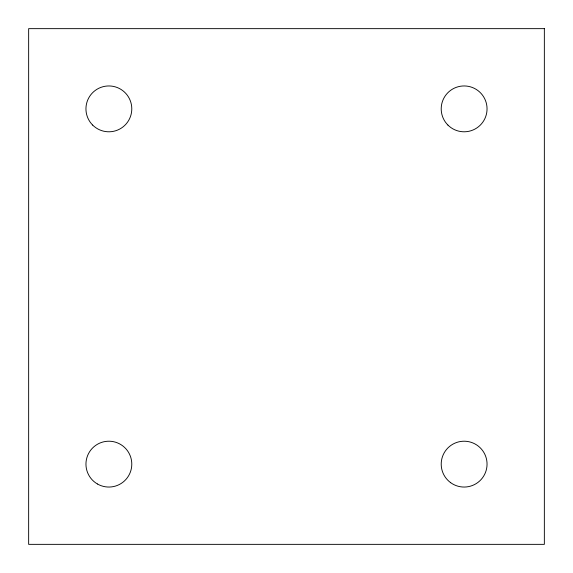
<?xml version="1.0" encoding="UTF-8"?>
<svg xmlns="http://www.w3.org/2000/svg" width="573" height="573" viewBox="0 0 573 573"><rect width="100%" height="100%" fill="white"/><g stroke="black" fill="none" stroke-linecap="round" stroke-linejoin="round"><path stroke-width="0.86" d="M544.35 28.65L28.65 28.65L28.65 544.35L544.35 544.35L544.35 28.65M97.41 483.977A22.92 22.92 0 0 0 131.79 464.13A22.92 22.92 0 0 0 97.41 444.283A22.92 22.92 0 0 0 97.41 483.977M92.661 125.079A22.92 22.92 0 0 0 131.009 114.801A22.92 22.92 0 0 0 102.939 86.731A22.92 22.92 0 0 0 92.661 125.079M447.921 125.079A22.92 22.92 0 0 0 486.269 114.801A22.92 22.92 0 0 0 458.199 86.731A22.92 22.92 0 0 0 447.921 125.079M450.686 482.695A22.92 22.92 0 0 0 486.928 466.494A22.92 22.92 0 0 0 454.776 443.208A22.92 22.92 0 0 0 450.686 482.695"/></g></svg>
